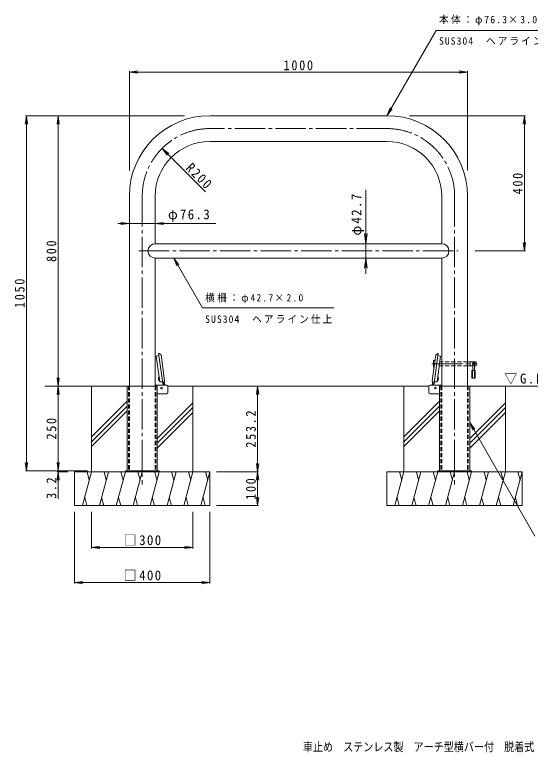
# Model space of a CAD drawing. Units: millimetres, scale not verified. Extents: x -1772 to 1845, y -1370 to 811.
# Drawn here: x -1772 to -248, y -1370 to 811 of the extents above; entities that cross this region are included whole.
import ezdxf
from ezdxf.enums import TextEntityAlignment as Align

# ---------------------------------------------------------------- set-up
doc = ezdxf.new("R2010")
doc.units = ezdxf.units.MM
doc.header["$LTSCALE"] = 10
for name, pattern in [('CHAIN1', [8, 5, -1, 1, -1]), ('CHAIN2', [12, 9, -1, 1, -1]), ('DASHED1', [1.8, 1.2, -0.6])]:
    doc.linetypes.add(name, pattern=pattern)
for name, color, linetype, lineweight in [('C-0_通り芯', 4, 'Continuous', 9), ('C-1_躯体', 7, 'Continuous', 9), ('C-2_仕上', 3, 'Continuous', 9), ('C-3_寸法', 3, 'DASHED1', 9), ('C-4_文字', 7, 'Continuous', 9), ('C-5_建具', 7, 'Continuous', 9), ('C-6_間仕切', 2, 'Continuous', 9), ('C-9_記号', 7, 'Continuous', 9), ('C-A_インテリア', 2, 'Continuous', 9), ('C-B_衛生陶器', 2, 'Continuous', 9), ('C-E_見え係り', 6, 'Continuous', 5)]:
    doc.layers.add(name, color=color, linetype=linetype, lineweight=lineweight)
doc.layers.add('F-F_F-Fﾚｲﾔ', color=2, linetype='Continuous')
doc.styles.add('ＭＳ ゴシック', font='')
doc.styles.get('ＭＳ ゴシック').set_extended_font_data('MS Gothic')

msp = doc.modelspace()

# ---------------------------------------------------------------- linework, layer by layer
at = {"layer": 'C-0_通り芯', "color": 7, "linetype": 'CHAIN2'}
for p, q in [((-671.4, 474.4), (-1195.1, 474.4)), ((-1395.1, 274.4), (-1395.1, -578.09)), ((-471.4, 274.4), (-471.4, -578.09)), ((-1405.1, 112.55), (-461.4, 112.55)), ((-538.45, -221.65), (-404.85, -221.65))]:
    msp.add_line(p, q, dxfattribs=at)
at = {"layer": 'C-0_通り芯'}
for p, q in [((-1345.26, -190.65), (-1339.57, -195.05)), ((-1328.83, -271.47), (-1339.57, -195.05)), ((-537.68, -271.47), (-526.94, -195.05)), ((-521.25, -190.65), (-526.94, -195.05)), ((-1345.87, -196.95), (-1353.65, -199.05)), ((-1353.65, -199.05), (-1343.09, -274.18)), ((-1334.36, -278.8), (-1345.87, -196.95)), ((-532.14, -278.8), (-520.64, -196.95)), ((-512.86, -199.05), (-523.41, -274.18)), ((-520.64, -196.95), (-512.86, -199.05)), ((-1340.01, -274.59), (-1343.09, -274.18)), ((-1340.01, -274.59), (-1339.95, -274.96)), ((-1339.95, -274.96), (-1334.91, -274.88)), ((-1334.36, -278.8), (-1333, -277.93)), ((-1333, -277.93), (-1328.83, -271.47)), ((-533.51, -277.93), (-537.68, -271.47)), ((-532.14, -278.8), (-533.51, -277.93)), ((-526.55, -274.96), (-531.59, -274.88)), ((-526.5, -274.59), (-526.55, -274.96)), ((-526.5, -274.59), (-523.41, -274.18)), ((-1350.55, -287.45), (-1439.65, -287.45)), ((-1439.65, -537.45), (-1439.65, -287.45)), ((-1350.55, -537.45), (-1350.55, -287.45)), ((-426.85, -287.45), (-515.95, -287.45)), ((-515.95, -537.45), (-515.95, -287.45)), ((-426.85, -537.45), (-426.85, -287.45))]:
    msp.add_line(p, q, dxfattribs=at)
at = {"layer": 'C-0_通り芯', "linetype": 'DASHED1'}
for p, q in [((-1435.45, -287.45), (-1435.45, -537.45)), ((-1354.75, -287.45), (-1354.75, -537.45)), ((-511.75, -287.45), (-511.75, -537.45)), ((-431.05, -287.45), (-431.05, -537.45))]:
    msp.add_line(p, q, dxfattribs=at)
at = {"layer": 'C-0_通り芯'}
for points in [[(-1345.26, -190.65), (-1346.79, -190.36), (-1345.87, -196.95)], [(-521.25, -190.65), (-519.71, -190.36), (-520.64, -196.95)]]:
    msp.add_lwpolyline(points, dxfattribs=at)
at = {"layer": 'C-0_通り芯', "color": 7, "linetype": 'CHAIN2'}
for centre, start, end in [((-1195.1, 274.4), 90, 180), ((-671.4, 274.4), 0, 90)]:
    msp.add_arc(centre, 200, start, end, dxfattribs=at)
at = {"layer": 'C-1_躯体', "color": 3}
for p, q in [((-1322.45, -284.85), (-1356.95, -284.85)), ((-1319.15, -306.55), (-1319.15, -288.15)), ((-547.35, -306.55), (-547.35, -288.15)), ((-544.05, -284.85), (-509.55, -284.85)), ((-1322.45, -309.85), (-1350.55, -309.85)), ((-544.05, -309.85), (-515.95, -309.85))]:
    msp.add_line(p, q, dxfattribs=at)
at = {"layer": 'C-1_躯体'}
for p, q in [((-1345.1, -537.45), (-1445.1, -537.45)), ((-1445.1, -537.45), (-1445.1, -540.65)), ((-1407.6, -537.45), (-1407.6, -540.65)), ((-1382.6, -537.45), (-1382.6, -540.65)), ((-1345.1, -537.45), (-1345.1, -540.65)), ((-421.4, -537.45), (-521.4, -537.45)), ((-521.4, -537.45), (-521.4, -540.65)), ((-483.9, -537.45), (-483.9, -540.65)), ((-458.9, -537.45), (-458.9, -540.65)), ((-421.4, -537.45), (-421.4, -540.65))]:
    msp.add_line(p, q, dxfattribs=at)
at = {"layer": 'C-1_躯体', "color": 3}
for centre, start, end in [((-1322.45, -288.15), 0, 90), ((-544.05, -288.15), 90, 180), ((-1322.45, -306.55), 270, 0), ((-544.05, -306.55), 180, 270)]:
    msp.add_arc(centre, 3.3, start, end, dxfattribs=at)
at = {"layer": 'C-2_仕上'}
for p, q in [((-1195.1, 512.55), (-671.4, 512.55)), ((-1195.1, 436.25), (-671.4, 436.25)), ((-1433.25, 274.4), (-1433.25, -287.45)), ((-1356.95, 274.4), (-1356.95, 133.9)), ((-509.55, 274.4), (-509.55, 133.9)), ((-433.25, 274.4), (-433.25, -287.45)), ((-1356.95, 133.9), (-509.55, 133.9)), ((-1356.95, 91.2), (-1356.95, -287.45)), ((-1356.95, 91.2), (-509.55, 91.2)), ((-509.55, 91.2), (-509.55, -287.45))]:
    msp.add_line(p, q, dxfattribs=at)
for centre, radius, start, end in [((-1195.1, 274.4), 238.15, 90, 180), ((-671.4, 274.4), 238.15, 0, 90), ((-1195.1, 274.4), 161.85, 90, 180), ((-671.4, 274.4), 161.85, 0, 90), ((-1356.95, 112.55), 21.35, 90, 270), ((-509.55, 112.55), 21.35, 270, 90)]:
    msp.add_arc(centre, radius, start, end, dxfattribs=at)
at = {"layer": 'C-3_寸法'}
for p, q in [((-1433.25, -287.45), (-1433.25, -537.45)), ((-1356.95, -287.45), (-1356.95, -537.45)), ((-509.55, -287.45), (-509.55, -537.45)), ((-433.25, -287.45), (-433.25, -537.45))]:
    msp.add_line(p, q, dxfattribs=at)
at = {"layer": 'C-4_文字'}
for p, q in [((-1433.25, 641.62), (-1408.47, 644.88)), ((-1433.25, 644.62), (-1433.25, 350.61)), ((-1433.25, 641.62), (-433.25, 641.62)), ((-1433.25, 641.62), (-1408.47, 638.36)), ((-433.25, 641.62), (-458.04, 644.88)), ((-433.25, 641.62), (-458.04, 638.36)), ((-433.25, 644.62), (-433.25, 350.61)), ((-1737.69, 512.55), (-1740.96, 487.76)), ((-1740.69, 512.55), (-1270.5, 512.55)), ((-1737.69, -537.45), (-1737.69, 512.55)), ((-1737.69, 512.55), (-1734.43, 487.76)), ((-1643.8, 512.55), (-1647.06, 487.76)), ((-1643.8, -287.45), (-1643.8, 512.55)), ((-1643.8, 512.55), (-1640.54, 487.76)), ((-262, 512.55), (-605.1, 512.55)), ((-265, 512.55), (-268.26, 487.76)), ((-265, 112.55), (-265, 512.55)), ((-265, 512.55), (-261.73, 487.76)), ((-1208, 287.15), (-1336.55, 415.79)), ((-734.29, 293.47), (-734.29, 45.26)), ((-1433.25, 193.72), (-1458.04, 196.98)), ((-1356.95, 193.72), (-1332.17, 196.98)), ((-1433.25, 193.72), (-1466.95, 193.72)), ((-1433.25, 193.72), (-1458.04, 190.46)), ((-1356.95, 193.72), (-1433.25, 193.72)), ((-1356.95, 193.72), (-1332.17, 190.46)), ((-1356.95, 193.72), (-1177.67, 193.72)), ((-734.29, 133.9), (-738.21, 163.64)), ((-734.29, 133.9), (-730.38, 163.64)), ((-734.29, 133.9), (-731.29, 133.9)), ((-265, 112.55), (-268.26, 137.33)), ((-265, 112.55), (-261.73, 137.33)), ((-262, 112.55), (-410.47, 112.55)), ((-734.29, 91.2), (-738.21, 61.45)), ((-734.29, 91.2), (-731.29, 91.2)), ((-734.29, 91.2), (-730.38, 61.45)), ((-1643.8, -287.45), (-1647.06, -262.67)), ((-1643.8, -287.45), (-1640.54, -262.67)), ((-1643.8, -287.45), (-1647.06, -312.24)), ((-1643.8, -537.45), (-1643.8, -287.45)), ((-1643.8, -287.45), (-1640.54, -312.24)), ((-1053.97, -287.45), (-1057.24, -312.24)), ((-1053.97, -287.45), (-1050.71, -312.24)), ((-1053.97, -540.65), (-1053.97, -287.45)), ((-1737.69, -537.45), (-1740.96, -512.67)), ((-1737.69, -537.45), (-1734.43, -512.67)), ((-1643.8, -537.45), (-1647.06, -512.67)), ((-1643.8, -537.45), (-1640.54, -512.67)), ((-1053.97, -540.65), (-1057.24, -515.87)), ((-1053.97, -540.65), (-1050.71, -515.87)), ((-1740.69, -537.45), (-1557.09, -537.45)), ((-1643.8, -540.65), (-1647.06, -565.44)), ((-1646.8, -540.65), (-1615.1, -540.65)), ((-1643.8, -540.65), (-1643.8, -537.45)), ((-1643.8, -540.65), (-1640.54, -565.44)), ((-1643.8, -540.65), (-1643.8, -620.88)), ((-1050.97, -540.65), (-1175.1, -540.65)), ((-1053.97, -540.65), (-1057.24, -565.44)), ((-1053.97, -640.65), (-1053.97, -540.65)), ((-1053.97, -540.65), (-1050.71, -565.44)), ((-1053.97, -640.65), (-1057.24, -615.87)), ((-1053.97, -640.65), (-1050.71, -615.87)), ((-1050.97, -640.65), (-1175.1, -640.65)), ((-1595.1, -871.26), (-1595.1, -659.15)), ((-1545.1, -767.14), (-1545.1, -659.15)), ((-1245.1, -767.14), (-1245.1, -659.15)), ((-1195.1, -871.26), (-1195.1, -659.15)), ((-1545.1, -764.14), (-1520.32, -760.88)), ((-1245.1, -764.14), (-1269.89, -760.88)), ((-1545.1, -764.14), (-1245.1, -764.14)), ((-1545.1, -764.14), (-1520.32, -767.41)), ((-1245.1, -764.14), (-1269.89, -767.41)), ((-1595.1, -868.26), (-1570.32, -864.99)), ((-1595.1, -868.26), (-1195.1, -868.26)), ((-1595.1, -868.26), (-1570.32, -871.52)), ((-1195.1, -868.26), (-1219.89, -864.99)), ((-1195.1, -868.26), (-1219.89, -871.52))]:
    msp.add_line(p, q, dxfattribs=at)
at = {"layer": 'C-5_建具'}
for p, q in [((-671.4, 512.55), (-525.96, 764.46)), ((-525.96, 764.46), (-137.59, 764.47)), ((-671.4, 512.55), (-661.84, 535.64)), ((-671.4, 512.55), (-656.18, 532.38)), ((-1336.55, 415.79), (-1316.73, 400.56)), ((-1336.55, 415.79), (-1321.34, 395.95)), ((-1302.12, 91.2), (-1292.55, 68.1)), ((-1302.12, 91.2), (-1286.9, 71.36)), ((-1302.12, 91.2), (-1216.63, -55.95)), ((-829.07, -55.95), (-1216.63, -55.95)), ((-426.85, -394.55), (-233.78, -731.35)), ((-426.85, -394.55), (-417.29, -417.64)), ((-426.85, -394.55), (-411.63, -414.38))]:
    msp.add_line(p, q, dxfattribs=at)
at = {"layer": 'C-6_間仕切', "color": 7}
for p, q in [((-534.33, -230.65), (-534.33, -212.65)), ((-533.33, -211.65), (-529.27, -211.65)), ((-509.55, -215.65), (-515.19, -215.65)), ((-408.33, -215.65), (-433.25, -215.65)), ((-425.33, -215.65), (-425.33, -227.65)), ((-407.33, -216.65), (-407.33, -226.65)), ((-532.08, -231.65), (-533.33, -231.65)), ((-509.55, -227.65), (-516.87, -227.65)), ((-417.58, -227.65), (-433.25, -227.65)), ((-408.33, -227.65), (-413.08, -227.65))]:
    msp.add_line(p, q, dxfattribs=at)
at = {"layer": 'C-6_間仕切', "color": 7, "linetype": 'DASHED1'}
for p, q in [((-433.25, -215.65), (-509.55, -215.65)), ((-433.25, -227.65), (-509.55, -227.65))]:
    msp.add_line(p, q, dxfattribs=at)
at = {"layer": 'C-6_間仕切', "color": 7, "linetype": 'CHAIN1'}
msp.add_line((-415.33, -217.14), (-415.33, -226.2), dxfattribs=at)
at = {"layer": 'C-6_間仕切'}
for p, q in [((-1346.85, -263.28), (-1347.53, -264.18)), ((-1344.56, -263.77), (-1347.53, -264.18)), ((-1346.91, -268.54), (-1347.53, -264.18)), ((-1343.94, -268.12), (-1346.91, -268.54)), ((-1346.01, -269.22), (-1346.91, -268.54)), ((-1344.67, -262.97), (-1346.85, -263.28)), ((-1346.01, -269.22), (-1346.85, -263.28)), ((-1343.83, -268.91), (-1346.01, -269.22)), ((-1330.51, -283.2), (-1331.57, -275.71)), ((-1328.67, -284.85), (-1330.24, -273.66)), ((-537.84, -284.85), (-536.27, -273.66)), ((-535.99, -283.2), (-534.94, -275.71)), ((-522.67, -268.91), (-520.5, -269.22)), ((-522.56, -268.12), (-519.59, -268.54)), ((-521.95, -263.77), (-518.98, -264.18)), ((-521.84, -262.97), (-519.66, -263.28)), ((-520.5, -269.22), (-519.66, -263.28)), ((-520.5, -269.22), (-519.59, -268.54)), ((-519.66, -263.28), (-518.98, -264.18)), ((-519.59, -268.54), (-518.98, -264.18))]:
    msp.add_line(p, q, dxfattribs=at)
at = {"layer": 'C-6_間仕切', "linetype": 'DASHED1'}
for p, q in [((-1340.12, -284.57), (-1330.41, -283.2)), ((-1330.28, -284.85), (-1330.51, -283.2)), ((-536.22, -284.85), (-535.99, -283.2)), ((-526.39, -284.57), (-536.09, -283.2))]:
    msp.add_line(p, q, dxfattribs=at)
at = {"layer": 'C-6_間仕切', "color": 7}
for centre, radius, start, end in [((-533.33, -212.65), 1, 90, 180), ((-408.33, -216.65), 1, 0, 90), ((-533.33, -230.65), 1, 180, 270), ((-415.33, -221.65), 3.5, 310.00473, 229.99223), ((-408.33, -226.65), 1, 270, 0)]:
    msp.add_arc(centre, radius, start, end, dxfattribs=at)
at = {"layer": 'C-6_間仕切'}
for centre, start, end in [((-1330.62, -281.72), 278, 8), ((-535.88, -281.72), 172, 262)]:
    msp.add_arc(centre, 1.5, start, end, dxfattribs=at)
at = {"layer": 'C-6_間仕切', "linetype": 'DASHED1'}
for centre, start, end in [((-1339.42, -289.52), 98, 111.11628), ((-527.08, -289.52), 68.88372, 82)]:
    msp.add_arc(centre, 5, start, end, dxfattribs=at)
at = {"layer": 'C-9_記号'}
for p, q in [((-1333.51, -284.85), (-1334.36, -278.8)), ((-532.99, -284.85), (-532.14, -278.8)), ((-1342.28, -284.85), (-1333.68, -283.65)), ((-524.23, -284.85), (-532.82, -283.65))]:
    msp.add_line(p, q, dxfattribs=at)
for centre, start, end in [((-1334.13, -280.48), 278, 8), ((-532.38, -280.48), 172, 262)]:
    msp.add_arc(centre, 3.2, start, end, dxfattribs=at)
at = {"layer": 'C-A_インテリア'}
for p, q in [((-417.58, -222.9), (-417.58, -240.65)), ((-413.08, -222.9), (-413.08, -240.65)), ((-420.33, -240.65), (-410.33, -240.65)), ((-418.08, -240.65), (-418.08, -264.15)), ((-412.58, -240.65), (-412.58, -264.15)), ((-410.33, -240.65), (-410.33, -264.15))]:
    msp.add_line(p, q, dxfattribs=at)
msp.add_lwpolyline([(-420.33, -240.65), (-420.33, -264.15), (-410.33, -264.15)], dxfattribs=at)
msp.add_arc((-415.33, -222.9), 2.25, 0, 180, dxfattribs=at)
at = {"layer": 'C-B_衛生陶器'}
for p, q in [((-1346.93, -261.27), (-1346.6, -260.47)), ((-1346.93, -261.27), (-1346.65, -263.25)), ((-1345.05, -260.25), (-1346.6, -260.47)), ((-521.46, -260.25), (-519.9, -260.47)), ((-519.58, -261.27), (-519.9, -260.47)), ((-519.58, -261.27), (-519.86, -263.25)), ((-1345.81, -269.19), (-1345.53, -271.17)), ((-1345.53, -271.17), (-1345, -271.86)), ((-1343.45, -271.64), (-1345, -271.86)), ((-523.06, -271.64), (-521.5, -271.86)), ((-520.97, -271.17), (-521.5, -271.86)), ((-520.69, -269.19), (-520.97, -271.17))]:
    msp.add_line(p, q, dxfattribs=at)
at = {"layer": 'C-E_見え係り'}
for p, q in [((-1683.25, -287.45), (-1439.65, -287.45)), ((-1545.1, -540.65), (-1545.1, -287.45)), ((-1319.23, -287.45), (-547.28, -287.45)), ((-1245.1, -540.65), (-1245.1, -287.45)), ((-621.4, -540.65), (-621.4, -287.45)), ((-433.25, -287.45), (-183.25, -287.45)), ((-321.4, -540.65), (-321.4, -287.45)), ((-1439.65, -332.19), (-1545.1, -437.64)), ((-1439.65, -346.34), (-1545.1, -451.79)), ((-1245.1, -336.53), (-1350.55, -441.98)), ((-515.95, -332.19), (-621.4, -437.64)), ((-515.95, -346.34), (-621.4, -451.79)), ((-321.4, -336.53), (-426.85, -441.98)), ((-1439.65, -360.48), (-1545.1, -465.93)), ((-1245.1, -350.67), (-1350.55, -456.12)), ((-1245.1, -364.81), (-1350.55, -470.26)), ((-515.95, -360.48), (-621.4, -465.93)), ((-321.4, -350.67), (-426.85, -456.12)), ((-321.4, -364.81), (-426.85, -470.26)), ((-1595.1, -540.65), (-1195.1, -540.65)), ((-1595.1, -640.65), (-1595.1, -540.65)), ((-1545.1, -540.65), (-1571.9, -640.65)), ((-1558.15, -540.65), (-1551.63, -565)), ((-1495.1, -540.65), (-1521.9, -640.65)), ((-1508.15, -540.65), (-1501.63, -565)), ((-1445.1, -540.65), (-1471.9, -640.65)), ((-1458.15, -540.65), (-1451.63, -565)), ((-1395.1, -540.65), (-1421.9, -640.65)), ((-1408.15, -540.65), (-1401.63, -565)), ((-1345.1, -540.65), (-1371.9, -640.65)), ((-1358.15, -540.65), (-1351.63, -565)), ((-1295.1, -540.65), (-1321.9, -640.65)), ((-1308.15, -540.65), (-1301.63, -565)), ((-1245.1, -540.65), (-1271.9, -640.65)), ((-1258.15, -540.65), (-1251.63, -565)), ((-1195.1, -540.65), (-1221.9, -640.65)), ((-1208.15, -540.65), (-1201.63, -565)), ((-1195.1, -640.65), (-1195.1, -540.65)), ((-671.4, -540.65), (-271.4, -540.65)), ((-671.4, -640.65), (-671.4, -540.65)), ((-621.4, -540.65), (-648.2, -640.65)), ((-634.45, -540.65), (-627.93, -565)), ((-571.4, -540.65), (-598.2, -640.65)), ((-584.45, -540.65), (-577.93, -565)), ((-521.4, -540.65), (-548.2, -640.65)), ((-534.45, -540.65), (-527.93, -565)), ((-471.4, -540.65), (-498.2, -640.65)), ((-484.45, -540.65), (-477.93, -565)), ((-421.4, -540.65), (-448.2, -640.65)), ((-434.45, -540.65), (-427.93, -565)), ((-371.4, -540.65), (-398.2, -640.65)), ((-384.45, -540.65), (-377.93, -565)), ((-321.4, -540.65), (-348.2, -640.65)), ((-334.45, -540.65), (-327.93, -565)), ((-271.4, -540.65), (-298.2, -640.65)), ((-284.45, -540.65), (-277.93, -565)), ((-271.4, -640.65), (-271.4, -540.65)), ((-1558.85, -640.65), (-1565.37, -616.3)), ((-1508.85, -640.65), (-1515.37, -616.3)), ((-1458.85, -640.65), (-1465.37, -616.3)), ((-1408.85, -640.65), (-1415.37, -616.3)), ((-1358.85, -640.65), (-1365.37, -616.3)), ((-1308.85, -640.65), (-1315.37, -616.3)), ((-1258.85, -640.65), (-1265.37, -616.3)), ((-1208.85, -640.65), (-1215.37, -616.3)), ((-635.15, -640.65), (-641.67, -616.3)), ((-585.15, -640.65), (-591.67, -616.3)), ((-535.15, -640.65), (-541.67, -616.3)), ((-485.15, -640.65), (-491.67, -616.3)), ((-435.15, -640.65), (-441.67, -616.3)), ((-385.15, -640.65), (-391.67, -616.3)), ((-335.15, -640.65), (-341.67, -616.3)), ((-285.15, -640.65), (-291.67, -616.3)), ((-1595.1, -640.65), (-1195.1, -640.65)), ((-671.4, -640.65), (-271.4, -640.65))]:
    msp.add_line(p, q, dxfattribs=at)
at = {"layer": 'C-E_見え係り', "color": 4, "lineweight": 9}
for centre in [(-1338.1, -293.15), (-528.4, -293.15)]:
    msp.add_circle(centre, 2.5, dxfattribs=at)

# ---------------------------------------------------------------- texts
at = {"layer": 'C-4_文字', "color": 2, "char_height": 29.33, "attachment_point": 7, "style": 'ＭＳ ゴシック'}
for s, insert in [('\\T1.28;\\W0.9;1000', (-977, 646.62)), ('\\T1.22;\\W0.95;φ76.3', (-1318.92, 198.18)), ('\\T1.21;\\W0.95;□300', (-1450.1, -758.14)), ('\\T1.21;\\W0.95;□400', (-1450.1, -862.26))]:
    msp.add_mtext(s, dxfattribs=dict(at, insert=insert))
for s, insert, rotation in [('\\T1.28;\\W0.9;R200', (-1268.81, 354.99), 315), ('\\T1.27;\\W0.9;400', (-270, 280.05), 90), ('\\T1.22;\\W0.95;φ42.7', (-739.29, 158.1), 90), ('\\T1.27;\\W0.9;800', (-1648.8, 80.05), 90), ('\\T1.28;\\W0.9;1050', (-1742.69, -56.2), 90), ('\\T1.28;\\W0.9;253.2', (-1058.97, -469.05), 90), ('\\T1.27;\\W0.9;250', (-1648.8, -444.95), 90), ('\\T1.27;\\W0.9;3.2', (-1648.8, -620.66), 90), ('\\T1.27;\\W0.9;100', (-1058.97, -623.15), 90)]:
    msp.add_mtext(s, dxfattribs=dict(at, insert=insert, rotation=rotation))
at = {"layer": 'C-5_建具', "char_height": 21.99, "attachment_point": 7, "style": 'ＭＳ ゴシック'}
for s, insert in [('\\T1.25;\\W0.95;本体：φ76.3×3.0', (-517.59, 779.87)), ('\\T1.22;\\W0.95;SUS304\u3000ヘアライン仕上', (-517.59, 720.13)), ('\\T1.25;\\W0.95;横柵：φ42.7×2.0', (-1209.07, -42.81)), ('\\T1.22;\\W0.95;SUS304\u3000ヘアライン仕上', (-1209.07, -102.55))]:
    msp.add_mtext(s, dxfattribs=dict(at, insert=insert))
at = {"layer": 'C-5_建具', "color": 2, "insert": (-324.31, -282.23), "char_height": 29.33, "attachment_point": 7, "style": 'ＭＳ ゴシック'}
msp.add_mtext('\\T1.22;\\W0.95;▽G.L.', dxfattribs=at)
at = {"layer": 'F-F_F-Fﾚｲﾔ', "style": 'ＭＳ ゴシック', "width": 0.85}
msp.add_text('車止め\u3000ステンレス製\u3000アーチ型横バー付\u3000脱着式\u3000鋳鉄製蓋\u3000鍵付\u3000ＹＡＷ７Ｈ１０－ＨＤＬ', height=25.66, dxfattribs=at).set_placement((-920, -1374.79), align=Align.BOTTOM_LEFT)

doc.saveas('drawing.dxf')
